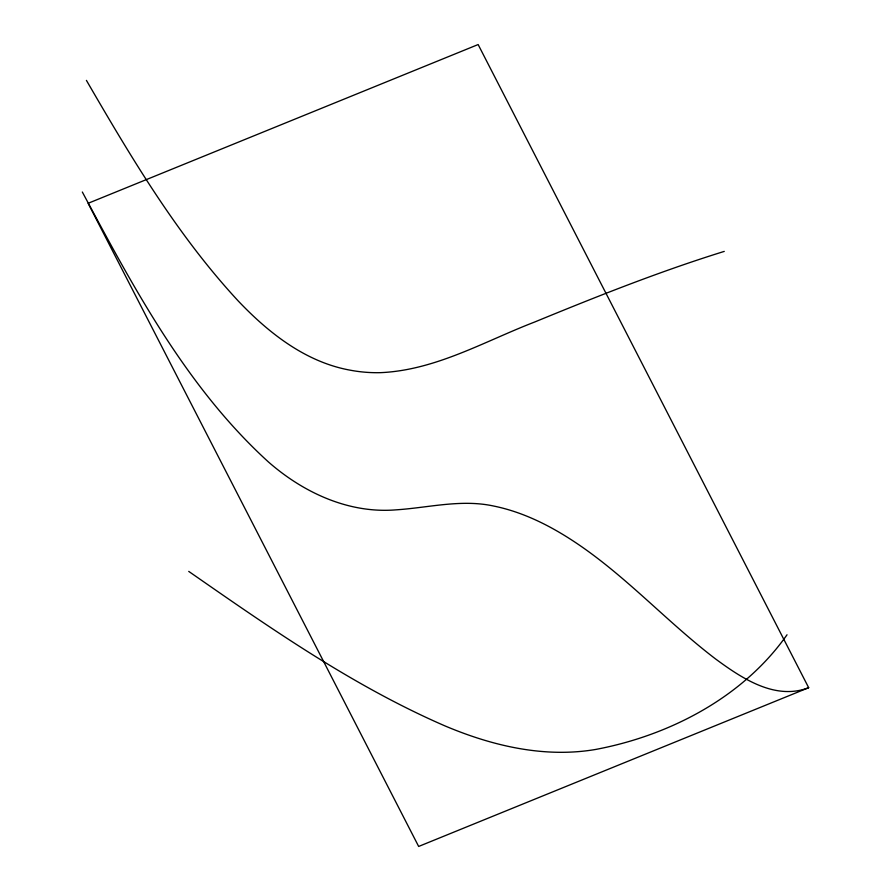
<?xml version="1.0" encoding="UTF-8"?>
<svg xmlns="http://www.w3.org/2000/svg" width="891" height="891" viewBox="0 0 891 891"><rect width="100%" height="100%" fill="white"/><g stroke="black" fill="none" stroke-linecap="round" stroke-linejoin="round"><path stroke-width="1.34" d="M787.02 634.782C743.061 697.297 669.575 735.554 595.589 749.465C544.178 758.219 491.843 745.778 444.542 725.72C352.881 685.847 270.463 628.211 188.736 571.398M808.672 687.696L418.659 846.45L88.12 203.304L478.144 44.55L808.672 687.696C775.159 700.694 741.668 678.151 715.673 659.028C668.673 623.255 628.667 578.994 579.863 545.459C553.734 527.528 525.033 512.436 493.759 506.055C461.182 498.949 428.415 507.759 395.838 509.864C348.593 513.695 303.263 492.523 268.369 461.906C186.698 387.518 133.895 288.172 82.328 192.022M724.26 251.396C659.763 271.421 596.937 296.425 534.5 322.085C484.325 341.409 435.666 370.155 380.758 372.65A139.152 126.6 30.8 0 1 349.996 370.144C305.546 362.047 268.581 332.922 238.198 300.935C177.298 235.168 131.189 157.54 86.416 80.379"/></g></svg>
